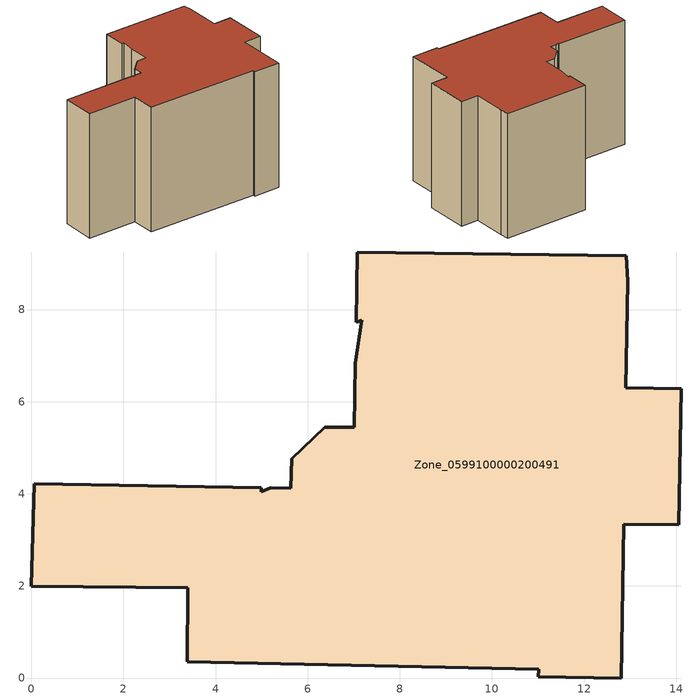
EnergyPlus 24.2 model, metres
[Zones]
Zone_0599100000200491
 floor ground (C_G): 7.04,6.83 7.17,7.77 7.05,7.73 7.08,9.25 12.92,9.17 12.95,8.61 12.91,6.3 14.11,6.28 14.06,3.33 12.86,3.34 12.81,0 11.01,0.03 11.02,0.19 3.38,0.35 3.4,1.96 0,1.99 0.06,4.22 4.99,4.13 4.99,4.04 5.19,4.13 5.63,4.12 5.65,4.76 6.37,5.45 7.01,5.45 z0
 wall outside (C_F): 3.4,1.96 3.38,0.35 11.02,0.19 11.01,0.03 12.81,0 12.86,3.34 14.06,3.33 14.11,6.28 12.91,6.3 12.95,8.61 12.92,9.17 7.08,9.25 7.05,7.73 7.17,7.77 7.04,6.83 7.01,5.45 6.37,5.45 5.65,4.76 5.63,4.12 5.19,4.13 4.99,4.04 4.99,4.13 0.06,4.22 0,1.99 3.4,1.96 z0:8.39
 roof outside (C_R): 7.17,7.77 7.04,6.83 7.01,5.45 6.37,5.45 5.65,4.76 5.63,4.12 5.19,4.13 4.99,4.04 4.99,4.13 0.06,4.22 0,1.99 3.4,1.96 3.38,0.35 11.02,0.19 11.01,0.03 12.81,0 12.86,3.34 14.06,3.33 14.11,6.28 12.91,6.3 12.95,8.61 12.92,9.17 7.08,9.25 7.05,7.73 z8.39
[BUILDING]
Pand.0599100000200491: North Axis=0; Terrain=City; Loads Convergence Tolerance Value=0.04; Temperature Convergence Tolerance Value=0.4; Solar Distribution=FullExterior; Maximum Number of Warmup Days=25; Minimum Number of Warmup Days=1
[Site:Location]
Rotterdam.The.Hague.AP_ZH_NLD Design_Conditions: Latitude=51.96; Longitude=4.45; Time Zone=1; Elevation=-4.5
[SITE:GROUNDTEMPERATURE:BUILDINGSURFACE]
18, 18, 18, 18, 18, 18, 18, 18, 18, 18, 18, 18
[MATERIAL] Thermal Absorptance=0.9; Solar Absorptance=0.7; Visible Absorptance=0.7
Name | Roughness | Thickness | Conductivity | Density | Specific Heat
G.TI.1975-1991 | MediumSmooth | 0.15 | 0.288461 | 540 | 1210
F.TI.1975-1991 | Rough | 0.3 | 0.230769 | 1920 | 840
R.TI.1975-1991 | MediumRough | 0.2 | 0.153846 | 1500 | 1000
[CONSTRUCTION]
C_G: G.TI.1975-1991
C_F: F.TI.1975-1991
C_R: R.TI.1975-1991
[ZONE]
Zone_0599100000200491: Type=1; Multiplier=1; Ceiling Height=Autocalculate; Volume=Autocalculate; Floor Area=autocalculate; Part of Total Floor Area=Yes
[ZONEINFILTRATION:DESIGNFLOWRATE]
Infil_Zone_0599100000200491: Zone or ZoneList or Space or SpaceList=Zone_0599100000200491; Schedule=AlwaysOn; Design Flow Rate Calculation Method=Flow/Area; Flow Rate per Floor Area=0.003; Constant Term Coefficient=1; Temperature Term Coefficient=0; Velocity Term Coefficient=0; Velocity Squared Term Coefficient=0
[HVACTEMPLATE:ZONE:IDEALLOADSAIRSYSTEM]
Zone_0599100000200491: Maximum Heating Supply Air Temperature=50; Minimum Cooling Supply Air Temperature=13; Maximum Heating Supply Air Humidity Ratio=0.0156; Minimum Cooling Supply Air Humidity Ratio=0.0077; Heating Limit=NoLimit; Cooling Limit=NoLimit; Dehumidification Control Type=ConstantSensibleHeatRatio; Cooling Sensible Heat Ratio=0.7; Dehumidification Setpoint=60; Humidification Control Type=None; Humidification Setpoint=30; Outdoor Air Method=None; Outdoor Air Flow Rate per Person=0.00944; Outdoor Air Flow Rate per Zone Floor Area=0; Outdoor Air Flow Rate per Zone=0; Demand Controlled Ventilation Type=None; Outdoor Air Economizer Type=NoEconomizer; Heat Recovery Type=None; Sensible Heat Recovery Effectiveness=0.7; Latent Heat Recovery Effectiveness=0.65
[ZONECONTROL:THERMOSTAT]
ThermostatControl_Zone_0599100000200491: Zone or ZoneList=Zone_0599100000200491; Control Type Schedule=DualSetpointControlType; Control 1=Thermostat_Zone_0599100000200491; Temperature Difference Between Cutout And Setpoint=0
[THERMOSTATSETPOINT:DUALSETPOINT]
Thermostat_Zone_0599100000200491: Heating Setpoint Temperature Schedule=HeatingSetpoint_Zone_0599100000200491; Cooling Setpoint Temperature Schedule=CoolingSetpoint_Zone_0599100000200491
[SCHEDULE:COMPACT]
HeatingSetpoint_Zone_0599100000200491: Through: 12/31, For: AllDays, Until: 24:00, 21
CoolingSetpoint_Zone_0599100000200491: Through: 12/31, For: AllDays, Until: 24:00, 24
DualSetpointControlType: Through: 12/31, For: AllDays, Until: 24:00, 4
AlwaysOn: Through: 12/31, For: AllDays, Until: 24:00, 1
